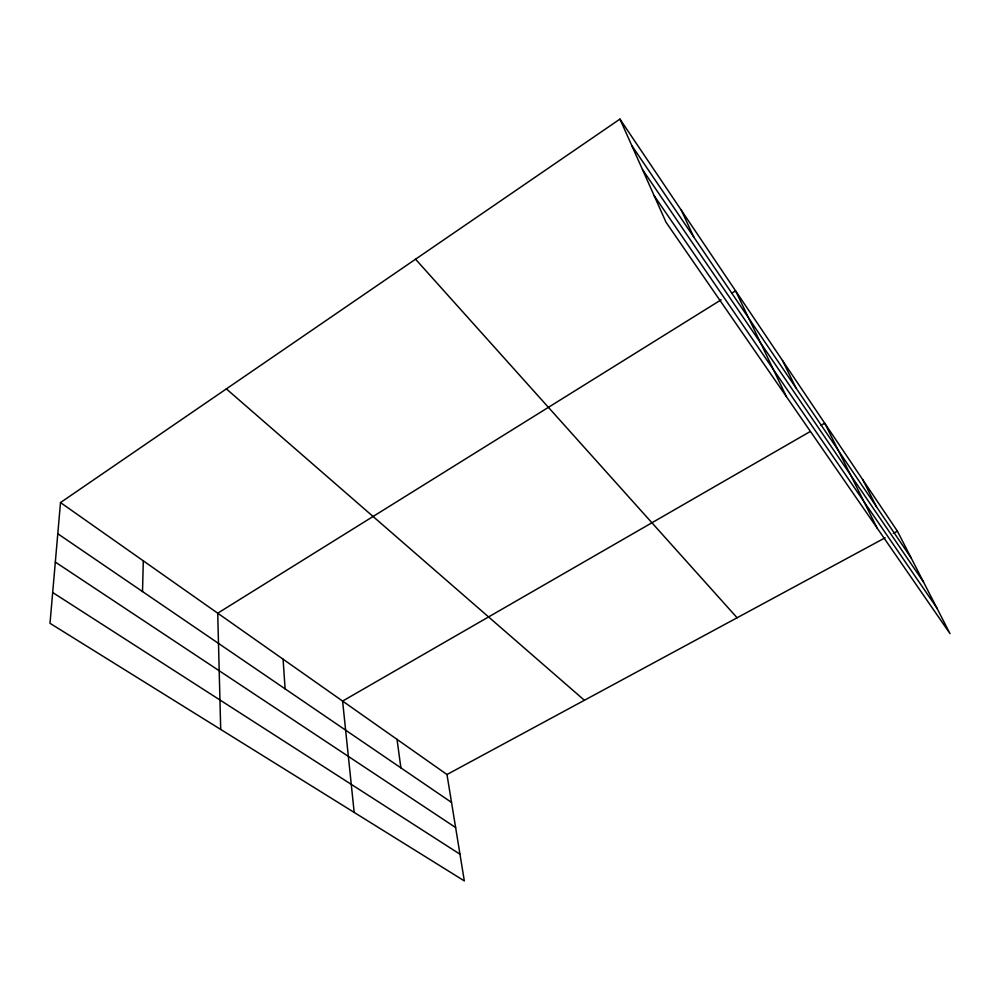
<?xml version="1.0" encoding="UTF-8"?>
<svg xmlns="http://www.w3.org/2000/svg" width="1000" height="1000" viewBox="0 0 1000 1000"><rect width="100%" height="100%" fill="white"/><g stroke="black" fill="none" stroke-linecap="round" stroke-linejoin="round"><path stroke-width="1.5" d="M142.513 591.562L143.3 560.825M60.5 502.575L50 623.312L464.325 880.9L446.987 774.525L60.5 502.575L619.95 119.1L897.4 531.163L950 633.612L666.025 222.25L619.95 119.1M721.137 299.812L217.712 613.2L220.712 729.45M731.637 293.275L735.575 290.825L786.363 396.562M809.987 431.662L342.6 701.075L354.188 812.425M820.688 425.487L824.7 423.175L877.15 528.088M446.987 774.525L885.138 537.788M893.312 533.375L897.4 531.163M52.675 592.513L459.975 854.2M55.325 562.087L455.625 827.537M57.787 533.737L451.538 802.425M226.35 388.888L584.412 700.275M415.55 259.2L737.1 617.762M654.137 195.637L936.725 607.75M642.487 169.55L923.512 582.013M631.712 145.425L911.112 557.888M862.8 479.775L876.5 506.788M782.513 360.538L795.925 387.837M681.338 210.263L693.888 237.213M397.038 739.362L400.887 767.875M283.087 659.188L285.1 688.85"/></g></svg>
